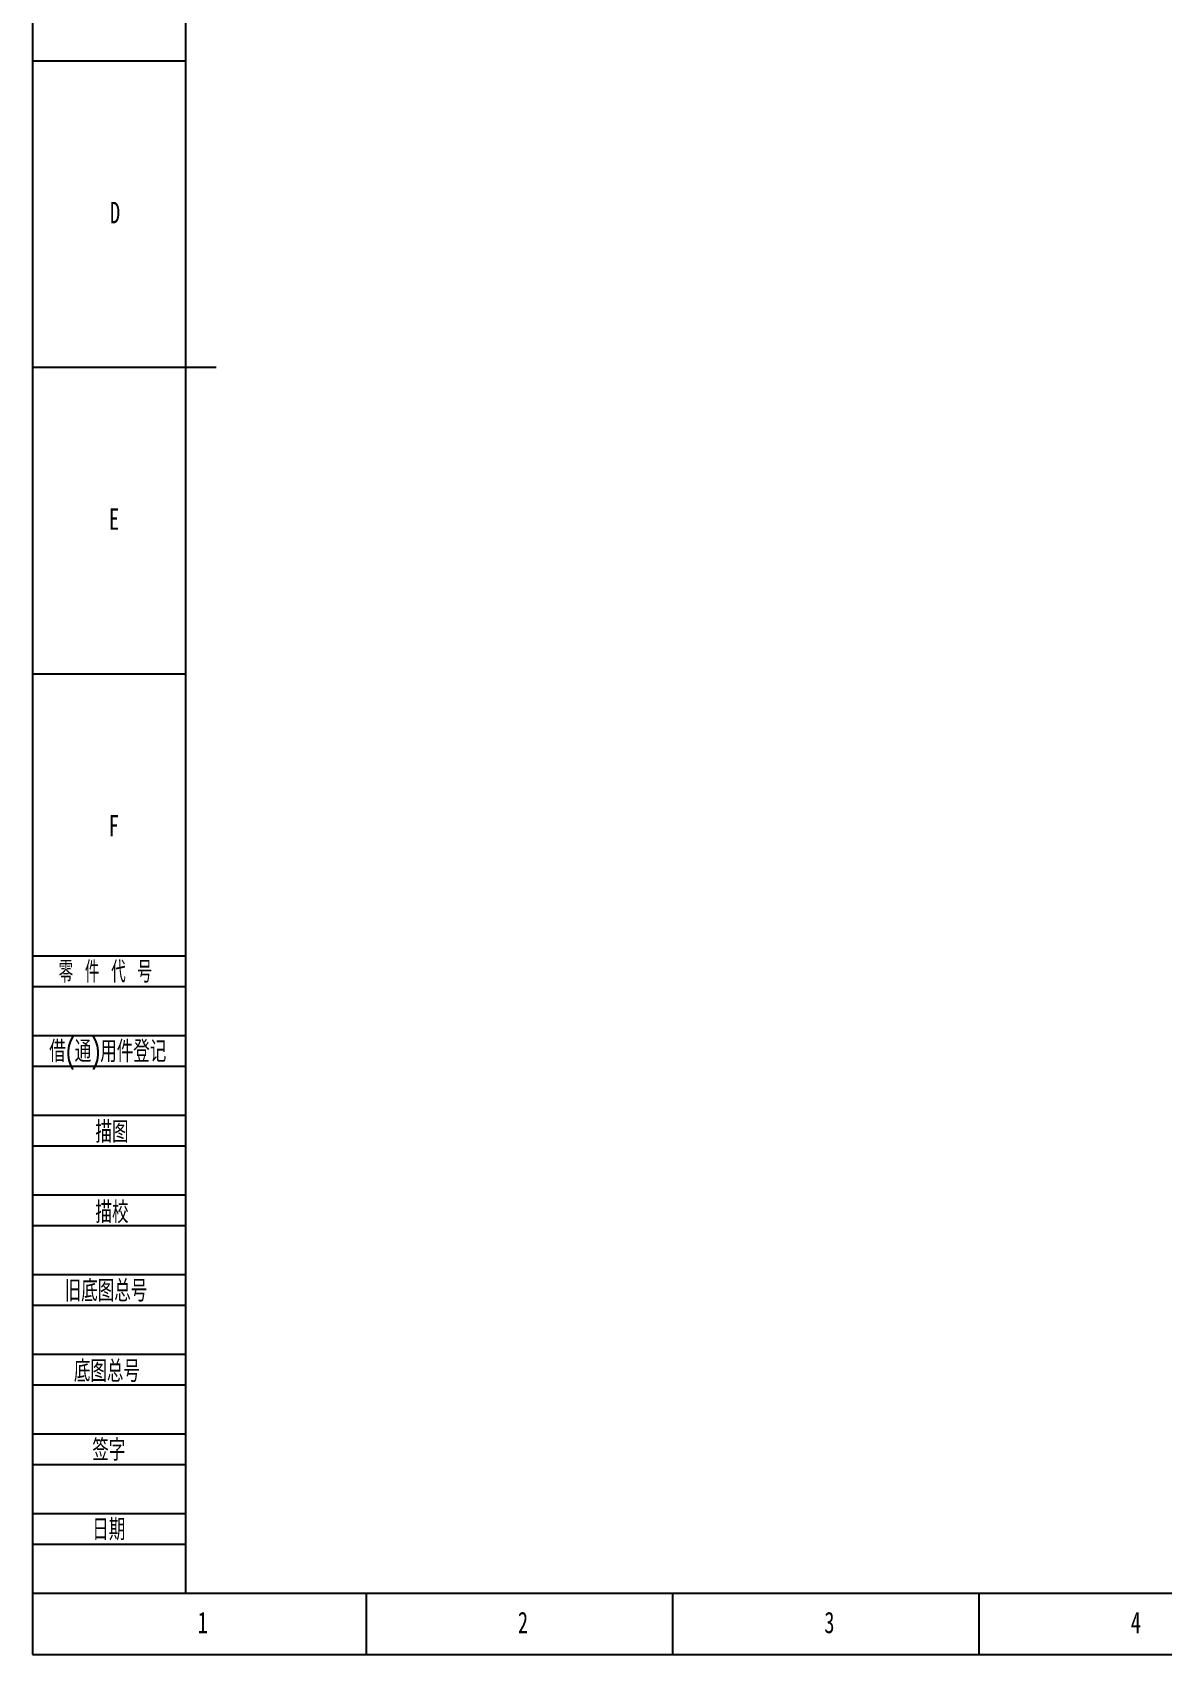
# Model space of a CAD drawing. Header units: millimetres. Extents: x 0 to 594, y 0 to 420.
# Drawn here: x 0 to 184.4, y 0 to 264.6 of the extents above; entities that cross this region are included whole.
import ezdxf

# ---------------------------------------------------------------- set-up
doc = ezdxf.new("R2010")
doc.units = ezdxf.units.MM
doc.layers.add('10', color=7, linetype='Continuous')
doc.layers.add('5', color=7, linetype='Continuous')
doc.styles.add('SLDTEXTSTYLE0', font='TXT', dxfattribs={"width": 0.7, "bigfont": 'bigfont'})
doc.styles.add('SLDTEXTSTYLE1', font='TXT', dxfattribs={"width": 0.614286, "bigfont": 'bigfont'})
doc.styles.add('SLDTEXTSTYLE3', font='TXT', dxfattribs={"width": 0.7})

msp = doc.modelspace()

# ---------------------------------------------------------------- linework, layer by layer
at = {"layer": '5', "color": 7}
for p, q in [((0, 420), (0, 0)), ((0, 114), (25, 114)), ((0, 109), (25, 109)), ((0, 101), (25, 101)), ((0, 96), (25, 96)), ((0, 88), (25, 88)), ((0, 83), (25, 83)), ((0, 75), (25, 75)), ((0, 70), (25, 70)), ((0, 62), (25, 62)), ((0, 57), (25, 57)), ((0, 49), (25, 49)), ((0, 44), (25, 44)), ((0, 36), (25, 36)), ((0, 31), (25, 31)), ((0, 23), (25, 23)), ((0, 18), (25, 18)), ((0, 0), (594.005, 0))]:
    msp.add_line(p, q, dxfattribs=at)
at = {"layer": '5', "color": 7, "lineweight": 25}
for p, q in [((25, 410), (25, 10)), ((0, 10), (584.005, 10))]:
    msp.add_line(p, q, dxfattribs=at)
at = {"layer": '5'}
for p, q in [((0, 260), (25, 260)), ((0, 160), (25, 160)), ((54.5, 0), (54.5, 10)), ((104.5, 0), (104.5, 10)), ((154.5, 0), (154.5, 10))]:
    msp.add_line(p, q, dxfattribs=at)
at = {"layer": '5', "lineweight": 25}
msp.add_line((0, 210), (30, 210), dxfattribs=at)

# ---------------------------------------------------------------- texts
at = {"layer": '10', "char_height": 3.5, "attachment_point": 2, "style": 'SLDTEXTSTYLE3'}
for s, insert in [('D', (13.484, 236.984)), ('E', (13.318, 186.984)), ('F', (13.279, 136.984)), ('1', (27.794, 6.984)), ('2', (80.044, 6.984)), ('3', (130.044, 6.984)), ('4', (180.044, 6.984))]:
    msp.add_mtext(s, dxfattribs=dict(at, insert=insert))
at = {"layer": '10', "color": 7, "char_height": 3.5}
for s, insert, attachment_point, style in [('零 件 代 号', (4.285, 113.124), 1, 'SLDTEXTSTYLE1'), ('借(通)用件登记', (2.735, 100.137), 1, 'SLDTEXTSTYLE0'), ('描图', (12.98, 86.983), 2, 'SLDTEXTSTYLE0'), ('描校', (12.98, 73.881), 2, 'SLDTEXTSTYLE0'), ('旧底图总号', (5.262, 61.089), 1, 'SLDTEXTSTYLE0'), ('底图总号', (6.762, 47.975), 1, 'SLDTEXTSTYLE0'), ('签字', (12.463, 35.109), 2, 'SLDTEXTSTYLE0'), ('日期', (12.463, 22.148), 2, 'SLDTEXTSTYLE0')]:
    msp.add_mtext(s, dxfattribs=dict(at, insert=insert, attachment_point=attachment_point, style=style))

doc.saveas('drawing.dxf')
